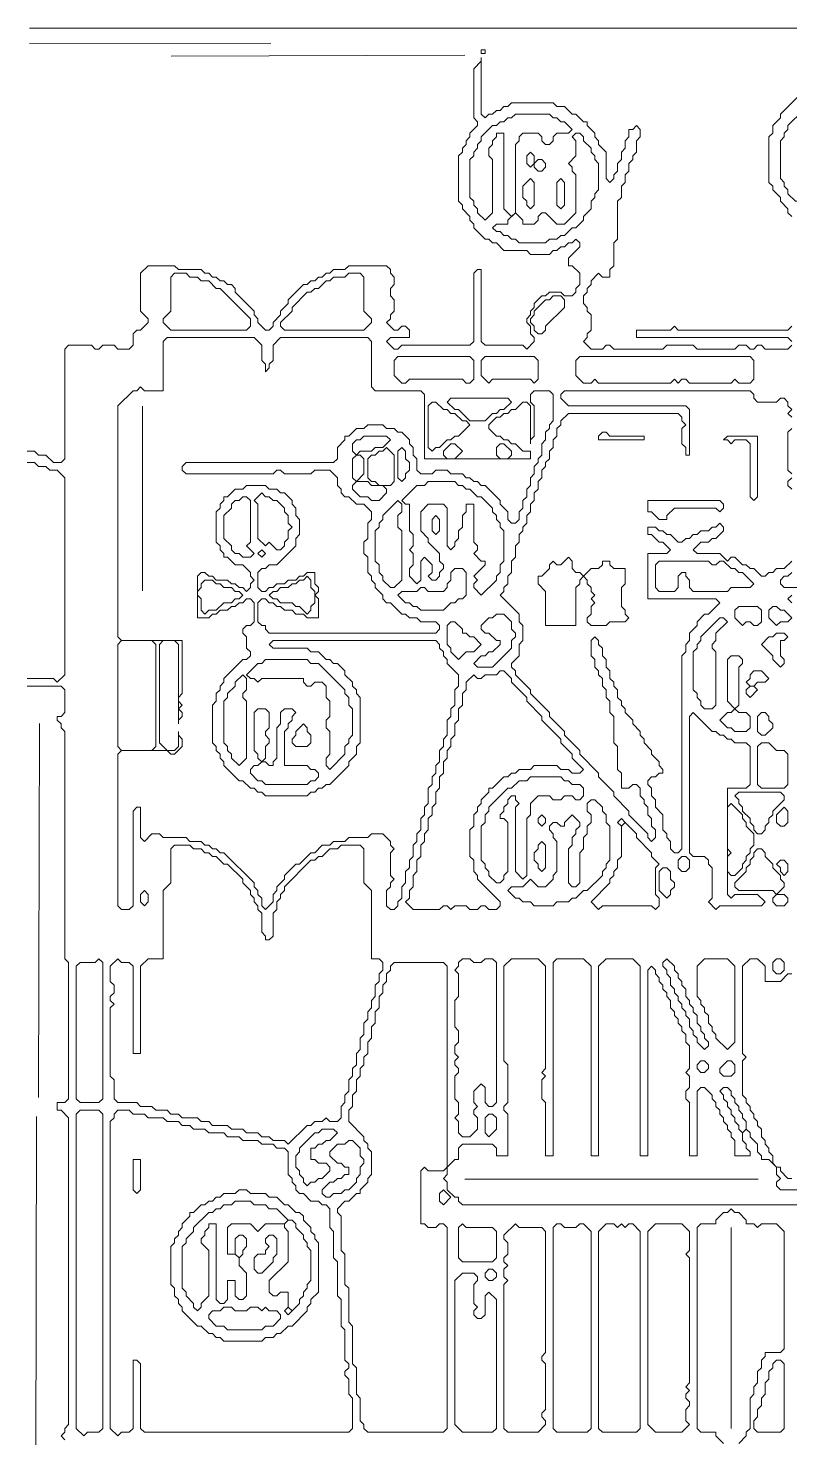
# Model space of a CAD drawing. Extents: x 20 to 3943, y 20 to 2783.
# Drawn here: x 2540.3 to 2741.5, y 1467.5 to 1839.7 of the extents above; entities that cross this region are included whole.
import ezdxf

# ---------------------------------------------------------------- set-up
doc = ezdxf.new("R2010")
doc.units = 0
for name, color, linetype, lineweight in [('TEXT_FALLBACK_OUTLINE', 2, 'Continuous', 0), ('TRACE_STRAIGHT', 5, 'Continuous', 0), ('TRACE_TEXT_SYMBOL', 6, 'Continuous', 0)]:
    doc.layers.add(name, color=color, linetype=linetype, lineweight=lineweight)

msp = doc.modelspace()

# ---------------------------------------------------------------- linework, layer by layer
at = {"layer": 'TEXT_FALLBACK_OUTLINE', "color": 2}
for points in [[(2698, 1801), (2699, 1802), (2699, 1804), (2700, 1805), (2700, 1806), (2701, 1807), (2701, 1810), (2702, 1811), (2702, 1813), (2701, 1814), (2700, 1813), (2699, 1813), (2699, 1811), (2698, 1810), (2698, 1808), (2697, 1807), (2697, 1805), (2696, 1804), (2696, 1802), (2695, 1801), (2695, 1800), (2694, 1799), (2693, 1800), (2693, 1807), (2691, 1809), (2691, 1810), (2690, 1811), (2690, 1812), (2688, 1814), (2688, 1815), (2687, 1815), (2685, 1817), (2684, 1817), (2682, 1819), (2680, 1819), (2679, 1820), (2668, 1820), (2667, 1819), (2666, 1819), (2665, 1818), (2664, 1818), (2663, 1817), (2662, 1817), (2661, 1816), (2660, 1817), (2660, 1832), (2660, 1831), (2658, 1829), (2658, 1816), (2659, 1815), (2659, 1814), (2657, 1812), (2657, 1811), (2656, 1810), (2656, 1809), (2655, 1808), (2655, 1807), (2654, 1806), (2654, 1794), (2655, 1793), (2655, 1792), (2657, 1790), (2657, 1789), (2658, 1788)], [(2742, 1756), (2741, 1755), (2735, 1755), (2734, 1756), (2733, 1756), (2732, 1755), (2731, 1755), (2730, 1756), (2728, 1756), (2727, 1755), (2717, 1755), (2716, 1756), (2709, 1756), (2708, 1755), (2695, 1755), (2694, 1756), (2693, 1756), (2692, 1755), (2689, 1755), (2687, 1757), (2688, 1758), (2688, 1759), (2689, 1760), (2689, 1764), (2688, 1765), (2688, 1766), (2687, 1767), (2687, 1769), (2688, 1770), (2688, 1771), (2689, 1772), (2689, 1773), (2691, 1775), (2692, 1774), (2694, 1774), (2694, 1776), (2695, 1777), (2695, 1783), (2696, 1784), (2696, 1794), (2697, 1795), (2697, 1798), (2698, 1799), (2698, 1801)], [(2658, 1788), (2658, 1787), (2661, 1784), (2662, 1784), (2663, 1783), (2664, 1783), (2666, 1781), (2672, 1781), (2673, 1780), (2678, 1780), (2679, 1781), (2680, 1781), (2681, 1782), (2682, 1782), (2683, 1783), (2684, 1783), (2685, 1784), (2686, 1783), (2686, 1782), (2683, 1779), (2683, 1777), (2684, 1777), (2686, 1775), (2686, 1772), (2685, 1771), (2685, 1770), (2684, 1769), (2682, 1769), (2681, 1770), (2678, 1770), (2677, 1769), (2676, 1769), (2674, 1767), (2674, 1766), (2673, 1765), (2673, 1764), (2672, 1763), (2672, 1762), (2673, 1761), (2673, 1759), (2674, 1758), (2674, 1757), (2672, 1755), (2671, 1756), (2661, 1756), (2660, 1757), (2660, 1776), (2659, 1776), (2658, 1775), (2658, 1757), (2657, 1756), (2639, 1756), (2638, 1755), (2637, 1755), (2635, 1757), (2636, 1758), (2641, 1758), (2641, 1760), (2640, 1761), (2639, 1761), (2638, 1760), (2637, 1760), (2635, 1762), (2636, 1763)], [(2636, 1763), (2636, 1764), (2637, 1765), (2637, 1768), (2636, 1769), (2636, 1771), (2637, 1772), (2637, 1774), (2636, 1775), (2636, 1776), (2635, 1777), (2625, 1777), (2624, 1776), (2621, 1776), (2620, 1775), (2619, 1775), (2618, 1774), (2617, 1774), (2616, 1773), (2615, 1773), (2614, 1772), (2613, 1772), (2609, 1768), (2609, 1767), (2607, 1765), (2607, 1764), (2605, 1762), (2605, 1761), (2604, 1760), (2603, 1760), (2601, 1762), (2601, 1763), (2600, 1764), (2600, 1765), (2595, 1770), (2595, 1771), (2594, 1772), (2593, 1772), (2592, 1773), (2591, 1773), (2590, 1774), (2589, 1774), (2588, 1775), (2587, 1775), (2586, 1776), (2580, 1776), (2579, 1777), (2572, 1777), (2570, 1775), (2570, 1765), (2572, 1763), (2572, 1762), (2570, 1760), (2569, 1760), (2568, 1759), (2568, 1756), (2567, 1755), (2564, 1755), (2563, 1756), (2560, 1756), (2559, 1755), (2558, 1755), (2557, 1756), (2551, 1756)], [(2742, 1761), (2741, 1760), (2712, 1760), (2711, 1761), (2710, 1760), (2701, 1760), (2701, 1758), (2741, 1758), (2742, 1757)], [(2569, 1744), (2570, 1745), (2571, 1744), (2576, 1744), (2576, 1757)], [(2576, 1757), (2577, 1758), (2600, 1758), (2602, 1756), (2602, 1752), (2603, 1751), (2603, 1749), (2604, 1750), (2604, 1751), (2605, 1752), (2605, 1756), (2607, 1758), (2630, 1758), (2631, 1757), (2631, 1745), (2632, 1744), (2644, 1744), (2645, 1743), (2645, 1726), (2673, 1726), (2673, 1728), (2671, 1728), (2669, 1730), (2668, 1730), (2667, 1731), (2666, 1731), (2665, 1732), (2664, 1732), (2662, 1734), (2662, 1735), (2664, 1737), (2665, 1737), (2666, 1738), (2667, 1738), (2668, 1739), (2669, 1739), (2671, 1741), (2672, 1741), (2673, 1740), (2673, 1730), (2673, 1731), (2674, 1732), (2674, 1740), (2673, 1741), (2673, 1743), (2674, 1744), (2678, 1744), (2679, 1743), (2679, 1736), (2678, 1735), (2678, 1734), (2677, 1733), (2677, 1731), (2676, 1730), (2676, 1727), (2675, 1726), (2675, 1725), (2674, 1724), (2674, 1722), (2673, 1721), (2673, 1719), (2672, 1718), (2672, 1716), (2671, 1715)], [(2551, 1756), (2550, 1755), (2550, 1726), (2549, 1725), (2547, 1725), (2545, 1727), (2543, 1727), (2542, 1728), (2540, 1728)], [(2606, 1613), (2606, 1612), (2605, 1611), (2605, 1609), (2603, 1607), (2602, 1608), (2602, 1610), (2601, 1611), (2601, 1612), (2600, 1613), (2600, 1614), (2592, 1622), (2591, 1622), (2590, 1623), (2589, 1623), (2588, 1624), (2587, 1624), (2586, 1625), (2583, 1625), (2582, 1626), (2576, 1626), (2575, 1627), (2573, 1627), (2571, 1625), (2570, 1626), (2570, 1634), (2569, 1634), (2568, 1633), (2568, 1608), (2567, 1607), (2565, 1607), (2564, 1608), (2564, 1648), (2565, 1649), (2577, 1649), (2578, 1648), (2579, 1648), (2581, 1650), (2581, 1652), (2580, 1653), (2580, 1654), (2580, 1650), (2579, 1649), (2577, 1649), (2575, 1651), (2575, 1677), (2576, 1678), (2579, 1678), (2580, 1677), (2580, 1656), (2580, 1657), (2581, 1658), (2581, 1659), (2580, 1660), (2581, 1661), (2580, 1662), (2580, 1663), (2581, 1664), (2581, 1678), (2565, 1678), (2564, 1679), (2564, 1740), (2568, 1744), (2569, 1744)], [(2681, 1743), (2682, 1744), (2731, 1744), (2732, 1743), (2732, 1742), (2733, 1741), (2738, 1741), (2739, 1742), (2740, 1742), (2741, 1741), (2741, 1740), (2742, 1739), (2741, 1738), (2742, 1737)], [(2712, 1738), (2713, 1737), (2713, 1736), (2714, 1735), (2713, 1734), (2713, 1730), (2714, 1729), (2714, 1727), (2715, 1727), (2715, 1739), (2714, 1740), (2683, 1740), (2681, 1742), (2681, 1743)], [(2671, 1715), (2671, 1713), (2670, 1712), (2670, 1710), (2669, 1709), (2668, 1709), (2667, 1710), (2667, 1712), (2665, 1714), (2665, 1715), (2661, 1719), (2660, 1719), (2659, 1720), (2658, 1720), (2657, 1721), (2656, 1721), (2655, 1722), (2652, 1722), (2651, 1723), (2648, 1723), (2647, 1722), (2644, 1722), (2643, 1723), (2643, 1726), (2642, 1727), (2642, 1729), (2641, 1730), (2641, 1731), (2639, 1733), (2638, 1733), (2637, 1734), (2635, 1734), (2634, 1735), (2630, 1735), (2629, 1734), (2627, 1734), (2625, 1732), (2624, 1732), (2624, 1731), (2622, 1729), (2622, 1726), (2621, 1725), (2582, 1725), (2581, 1724), (2581, 1723), (2582, 1722), (2605, 1722), (2606, 1723), (2607, 1723), (2608, 1722), (2615, 1722), (2616, 1723), (2620, 1723), (2622, 1721), (2622, 1719), (2623, 1718), (2623, 1717), (2624, 1716), (2625, 1716), (2627, 1714), (2629, 1714), (2631, 1712), (2631, 1710), (2630, 1709)], [(2706, 1628), (2706, 1626), (2705, 1625), (2704, 1626), (2704, 1627), (2699, 1632), (2699, 1633), (2695, 1637), (2695, 1638), (2691, 1642), (2691, 1643), (2686, 1648), (2686, 1649), (2682, 1653), (2682, 1654), (2678, 1658), (2678, 1659), (2673, 1664), (2673, 1665), (2669, 1669), (2669, 1670), (2668, 1671), (2668, 1672), (2670, 1674), (2670, 1677), (2671, 1678), (2671, 1682), (2670, 1683), (2670, 1685), (2665, 1690), (2666, 1691), (2666, 1692), (2667, 1693), (2667, 1695), (2668, 1696), (2668, 1699), (2669, 1700), (2669, 1703), (2670, 1704), (2670, 1706), (2671, 1707), (2671, 1708), (2672, 1709), (2672, 1711), (2673, 1712), (2673, 1714), (2674, 1715), (2674, 1717), (2675, 1718), (2675, 1720), (2676, 1721), (2676, 1723), (2677, 1724), (2677, 1725), (2678, 1726), (2678, 1728), (2679, 1729), (2679, 1731), (2680, 1732), (2680, 1734), (2681, 1735), (2681, 1736), (2683, 1738), (2712, 1738)], [(2742, 1734), (2741, 1733), (2741, 1723), (2742, 1722)], [(2540, 1725), (2542, 1725), (2543, 1724), (2545, 1724), (2546, 1723), (2548, 1723), (2550, 1721), (2550, 1669), (2548, 1667), (2547, 1668), (2540, 1668)], [(2645, 1719), (2646, 1720), (2653, 1720), (2654, 1719), (2655, 1719), (2656, 1718), (2657, 1718), (2659, 1716), (2660, 1716), (2663, 1713), (2663, 1712), (2664, 1711), (2664, 1710), (2665, 1709), (2665, 1708), (2666, 1707), (2666, 1699), (2665, 1698), (2665, 1696), (2664, 1695), (2664, 1694), (2660, 1690), (2658, 1692), (2658, 1693), (2659, 1694), (2658, 1695), (2661, 1698), (2661, 1699), (2660, 1699), (2658, 1701), (2659, 1702), (2659, 1703), (2658, 1704), (2658, 1714), (2656, 1714), (2656, 1712), (2655, 1711), (2655, 1708), (2654, 1707), (2654, 1705), (2653, 1704), (2653, 1703), (2652, 1702), (2651, 1703), (2651, 1713), (2650, 1714), (2646, 1714), (2644, 1712), (2644, 1707), (2646, 1705), (2646, 1704), (2649, 1701), (2649, 1699), (2650, 1698), (2650, 1697), (2649, 1696), (2649, 1695), (2648, 1694), (2647, 1694), (2646, 1695), (2647, 1696), (2647, 1698), (2645, 1700), (2644, 1699)], [(2742, 1721), (2741, 1720), (2741, 1719), (2742, 1718)], [(2606, 1698), (2611, 1703), (2611, 1705), (2612, 1706), (2612, 1710), (2611, 1711), (2611, 1713), (2610, 1714), (2610, 1715), (2608, 1717), (2607, 1717), (2606, 1718), (2604, 1718), (2603, 1719), (2598, 1719), (2597, 1718), (2595, 1718), (2593, 1716), (2592, 1716), (2592, 1715), (2591, 1714), (2591, 1713), (2590, 1712), (2590, 1704), (2591, 1703), (2591, 1702), (2592, 1701), (2592, 1700), (2593, 1700), (2595, 1698), (2597, 1698), (2599, 1696), (2599, 1695), (2600, 1694), (2599, 1693), (2599, 1692), (2598, 1691), (2597, 1692), (2596, 1692), (2595, 1693), (2594, 1693), (2593, 1694), (2590, 1694), (2589, 1695), (2588, 1695), (2587, 1696), (2586, 1696), (2585, 1695), (2585, 1684), (2588, 1684), (2589, 1685), (2590, 1685), (2591, 1686), (2593, 1686), (2594, 1687), (2595, 1687), (2596, 1688), (2597, 1688), (2598, 1689), (2599, 1689), (2600, 1688), (2600, 1683), (2599, 1682), (2598, 1682)], [(2644, 1699), (2644, 1694), (2643, 1693), (2641, 1695), (2641, 1697), (2642, 1698), (2642, 1701), (2641, 1702), (2642, 1703), (2642, 1706), (2641, 1707), (2641, 1714), (2640, 1714), (2639, 1715), (2643, 1719), (2645, 1719)], [(2630, 1709), (2630, 1705), (2629, 1704), (2629, 1701), (2630, 1700), (2630, 1696), (2631, 1695), (2631, 1694), (2632, 1693), (2632, 1692), (2634, 1690), (2634, 1689), (2635, 1688), (2636, 1688), (2639, 1685), (2640, 1685), (2641, 1684), (2643, 1684), (2644, 1683), (2648, 1683), (2649, 1682), (2649, 1681), (2648, 1680), (2604, 1680), (2603, 1681), (2603, 1682), (2602, 1682), (2601, 1683), (2601, 1688), (2602, 1689), (2603, 1689), (2604, 1688), (2605, 1688), (2606, 1687), (2607, 1687), (2608, 1686), (2610, 1686), (2611, 1685), (2613, 1685), (2614, 1684), (2617, 1684), (2617, 1689), (2616, 1690), (2617, 1691), (2617, 1692), (2616, 1693), (2616, 1696), (2614, 1696), (2613, 1695), (2612, 1695), (2611, 1694), (2609, 1694), (2608, 1693), (2606, 1693), (2605, 1692), (2604, 1692), (2603, 1691), (2602, 1691), (2601, 1692), (2601, 1696), (2602, 1697), (2603, 1697), (2604, 1698), (2606, 1698)], [(2730, 1698), (2729, 1698), (2727, 1700), (2726, 1700), (2725, 1699), (2723, 1701), (2717, 1701), (2716, 1702), (2718, 1704), (2720, 1704), (2721, 1705), (2722, 1705), (2724, 1707), (2724, 1708), (2723, 1709), (2722, 1708), (2721, 1708), (2720, 1707), (2718, 1707), (2717, 1706), (2716, 1706), (2715, 1705), (2714, 1705), (2713, 1704), (2712, 1704), (2710, 1706), (2709, 1706), (2708, 1707), (2707, 1707), (2706, 1708), (2704, 1708), (2704, 1706), (2705, 1706), (2707, 1704), (2708, 1704), (2710, 1702), (2709, 1701), (2704, 1701), (2704, 1689), (2722, 1689), (2723, 1688), (2720, 1685), (2719, 1685), (2717, 1683), (2717, 1682), (2715, 1680), (2715, 1678), (2714, 1677), (2714, 1675), (2713, 1674), (2713, 1623), (2712, 1622), (2711, 1622), (2710, 1623), (2710, 1625), (2709, 1626), (2709, 1627), (2708, 1628), (2708, 1632), (2706, 1634), (2706, 1636), (2705, 1637), (2705, 1639), (2704, 1640)], [(2742, 1699), (2740, 1697), (2738, 1697), (2737, 1696), (2736, 1696), (2735, 1695), (2734, 1695), (2732, 1697), (2731, 1697), (2730, 1698)], [(2746, 1692), (2740, 1692), (2739, 1693), (2739, 1694), (2740, 1695), (2741, 1695), (2742, 1696)], [(2742, 1688), (2741, 1689), (2742, 1690)], [(2598, 1682), (2597, 1681), (2597, 1680), (2598, 1679), (2598, 1676), (2599, 1675), (2599, 1674), (2598, 1673), (2597, 1673), (2592, 1668), (2592, 1667), (2591, 1666), (2591, 1665), (2590, 1664), (2590, 1662), (2589, 1661), (2589, 1651), (2590, 1650), (2590, 1649), (2591, 1648), (2591, 1647), (2592, 1646), (2592, 1645), (2596, 1641), (2597, 1641), (2599, 1639), (2600, 1639), (2601, 1638), (2602, 1638), (2603, 1637), (2614, 1637), (2615, 1638), (2616, 1638), (2617, 1639), (2618, 1639), (2619, 1640), (2620, 1640), (2625, 1645), (2625, 1646), (2627, 1648), (2627, 1650), (2628, 1651), (2628, 1663), (2627, 1664), (2627, 1665), (2626, 1666), (2626, 1667), (2624, 1669), (2624, 1670), (2622, 1672), (2621, 1672), (2620, 1673), (2619, 1673), (2617, 1675), (2615, 1675), (2614, 1676), (2605, 1676), (2604, 1677), (2605, 1678), (2648, 1678), (2649, 1677), (2649, 1676), (2650, 1675), (2650, 1674)], [(2704, 1640), (2704, 1641), (2705, 1642), (2706, 1642), (2707, 1643), (2708, 1643), (2708, 1644), (2707, 1645), (2707, 1646), (2705, 1648), (2705, 1649), (2703, 1651), (2703, 1652), (2702, 1653), (2702, 1654), (2700, 1656), (2700, 1657), (2698, 1659), (2698, 1660), (2697, 1661), (2697, 1662), (2696, 1663), (2696, 1665), (2695, 1666), (2695, 1667), (2694, 1668), (2694, 1670), (2693, 1671), (2693, 1673), (2692, 1674), (2692, 1676), (2691, 1677), (2691, 1678), (2690, 1679), (2689, 1678), (2689, 1674), (2690, 1673), (2690, 1671), (2691, 1670), (2691, 1669), (2692, 1668), (2692, 1666), (2693, 1665), (2693, 1663), (2694, 1662), (2694, 1659), (2695, 1658), (2695, 1651), (2696, 1650), (2696, 1644), (2697, 1643), (2697, 1639), (2699, 1639), (2700, 1640), (2701, 1640), (2702, 1639), (2702, 1637), (2703, 1636), (2703, 1635), (2704, 1634), (2704, 1632), (2705, 1631), (2705, 1629), (2706, 1628)], [(2650, 1674), (2651, 1673), (2651, 1672), (2654, 1669), (2654, 1666), (2653, 1665), (2653, 1661), (2652, 1660), (2652, 1658), (2651, 1657), (2651, 1653), (2650, 1652), (2650, 1650), (2649, 1649), (2649, 1646), (2648, 1645), (2648, 1643), (2647, 1642), (2647, 1640), (2646, 1639), (2646, 1635), (2645, 1634), (2645, 1632), (2644, 1631), (2644, 1628), (2643, 1627), (2643, 1625), (2642, 1624), (2642, 1621), (2641, 1620), (2641, 1618), (2640, 1617), (2640, 1614), (2639, 1613), (2639, 1610), (2638, 1609), (2638, 1608), (2637, 1607), (2636, 1607), (2635, 1608), (2635, 1612), (2636, 1613), (2636, 1614), (2637, 1615), (2636, 1616), (2636, 1622), (2637, 1623), (2636, 1624), (2636, 1625), (2634, 1627), (2631, 1627), (2630, 1626), (2625, 1626), (2624, 1625), (2621, 1625), (2620, 1624), (2618, 1624), (2616, 1622), (2615, 1622), (2612, 1619), (2611, 1619), (2608, 1616), (2608, 1615), (2606, 1613)], [(2664, 1669), (2665, 1670), (2666, 1670), (2668, 1668), (2668, 1667), (2672, 1663), (2672, 1662), (2676, 1658), (2676, 1657), (2681, 1652), (2681, 1651), (2684, 1648), (2684, 1647), (2687, 1644), (2686, 1643), (2684, 1643), (2683, 1644), (2681, 1644), (2680, 1645), (2674, 1645), (2673, 1644), (2670, 1644), (2669, 1643), (2668, 1643), (2667, 1642), (2666, 1642), (2663, 1639), (2662, 1639), (2662, 1638), (2660, 1636), (2660, 1635), (2659, 1634), (2659, 1633), (2658, 1632), (2658, 1629), (2657, 1628), (2657, 1621), (2658, 1620), (2658, 1617), (2659, 1616), (2659, 1615), (2665, 1609), (2665, 1608), (2664, 1607), (2662, 1607), (2661, 1608), (2660, 1608), (2659, 1607), (2657, 1607), (2656, 1608), (2653, 1608), (2652, 1607), (2651, 1608), (2650, 1608), (2649, 1607), (2642, 1607), (2640, 1609), (2641, 1610), (2641, 1612), (2642, 1613), (2642, 1616), (2643, 1617), (2643, 1620), (2644, 1621)], [(2644, 1621), (2644, 1624), (2645, 1625), (2645, 1627), (2646, 1628), (2646, 1631), (2647, 1632), (2647, 1634), (2648, 1635), (2648, 1638), (2649, 1639), (2649, 1642), (2650, 1643), (2650, 1646), (2651, 1647), (2651, 1649), (2652, 1650), (2652, 1652), (2653, 1653), (2653, 1656), (2654, 1657), (2654, 1660), (2655, 1661), (2655, 1664), (2656, 1665), (2656, 1667), (2658, 1669), (2659, 1668), (2660, 1668), (2661, 1669), (2664, 1669)], [(2540, 1666), (2549, 1666), (2550, 1665), (2550, 1659), (2549, 1658), (2548, 1658), (2548, 1657), (2549, 1656), (2549, 1655), (2550, 1654), (2550, 1594), (2551, 1593), (2551, 1557), (2550, 1556), (2548, 1556), (2548, 1554), (2549, 1554), (2551, 1552), (2551, 1471), (2550, 1470), (2550, 1469), (2549, 1468), (2550, 1467)], [(2625, 1562), (2625, 1559), (2624, 1558), (2624, 1556), (2623, 1555), (2623, 1552), (2622, 1551), (2620, 1551), (2619, 1552), (2618, 1551), (2616, 1551), (2615, 1550), (2614, 1550), (2609, 1545), (2608, 1546), (2605, 1546), (2604, 1547), (2602, 1547), (2601, 1548), (2598, 1548), (2597, 1549), (2594, 1549), (2593, 1550), (2589, 1550), (2588, 1551), (2586, 1551), (2585, 1552), (2581, 1552), (2580, 1553), (2578, 1553), (2577, 1554), (2574, 1554), (2573, 1555), (2570, 1555), (2569, 1556), (2564, 1556), (2563, 1557), (2563, 1562), (2562, 1563), (2562, 1581), (2563, 1582), (2562, 1583), (2562, 1584), (2563, 1585), (2563, 1587), (2562, 1588), (2562, 1592), (2564, 1594), (2565, 1593), (2567, 1593), (2568, 1592), (2568, 1569), (2570, 1569), (2570, 1592), (2572, 1594), (2576, 1594), (2576, 1612), (2578, 1614), (2578, 1623)], [(2578, 1623), (2579, 1624), (2583, 1624), (2584, 1623), (2586, 1623), (2587, 1622), (2588, 1622), (2589, 1621), (2590, 1621), (2592, 1619), (2593, 1619), (2597, 1615), (2597, 1614), (2599, 1612), (2599, 1611), (2600, 1610), (2600, 1609), (2601, 1608), (2601, 1607), (2602, 1606), (2602, 1601), (2603, 1600), (2603, 1599), (2604, 1599), (2605, 1600), (2605, 1606), (2606, 1607), (2606, 1609), (2607, 1610), (2607, 1611), (2608, 1612), (2608, 1613), (2615, 1620), (2616, 1620), (2617, 1621), (2618, 1621), (2620, 1623), (2622, 1623), (2623, 1624), (2628, 1624), (2629, 1623), (2629, 1614), (2631, 1612), (2631, 1594), (2633, 1594), (2634, 1593), (2634, 1591), (2633, 1590), (2633, 1588), (2632, 1587), (2632, 1584), (2631, 1583), (2631, 1581), (2630, 1580), (2630, 1578), (2629, 1577), (2629, 1574), (2628, 1573), (2628, 1570), (2627, 1569), (2627, 1566), (2626, 1565), (2626, 1563), (2625, 1562)], [(2789, 1529), (2655, 1529), (2654, 1530), (2654, 1531), (2653, 1531), (2651, 1533), (2651, 1535), (2650, 1536), (2651, 1537), (2651, 1539), (2653, 1541), (2654, 1541), (2654, 1544), (2655, 1545), (2663, 1545), (2664, 1544), (2664, 1542), (2667, 1542), (2667, 1553), (2666, 1554), (2666, 1555), (2667, 1556), (2667, 1566), (2666, 1567), (2666, 1592), (2668, 1594)], [(2668, 1594), (2675, 1594), (2677, 1592), (2677, 1565), (2676, 1564), (2677, 1563), (2676, 1562), (2676, 1557), (2677, 1556), (2677, 1542), (2679, 1542), (2679, 1593), (2680, 1594), (2687, 1594), (2689, 1592), (2689, 1542), (2691, 1542), (2691, 1592), (2693, 1594), (2700, 1594), (2702, 1592), (2702, 1542), (2704, 1542), (2704, 1591), (2705, 1592), (2706, 1591), (2706, 1590), (2707, 1589), (2707, 1588), (2708, 1587), (2708, 1586), (2709, 1585), (2709, 1584), (2710, 1583), (2710, 1581), (2711, 1580), (2711, 1579), (2712, 1578), (2712, 1577), (2713, 1576), (2713, 1575), (2714, 1574), (2714, 1572), (2715, 1571), (2715, 1565), (2714, 1564), (2715, 1563), (2715, 1560), (2714, 1559), (2714, 1557), (2715, 1556), (2715, 1542), (2717, 1542), (2717, 1559), (2718, 1560), (2719, 1560), (2721, 1558), (2721, 1557), (2722, 1556), (2722, 1555), (2723, 1554), (2723, 1553), (2724, 1552), (2724, 1551)], [(2742, 1536), (2741, 1536), (2739, 1538), (2739, 1539), (2738, 1539), (2737, 1540), (2737, 1542), (2736, 1543), (2736, 1544), (2735, 1545), (2735, 1546), (2734, 1547), (2734, 1549), (2733, 1550), (2733, 1551), (2732, 1552), (2732, 1553), (2731, 1554), (2731, 1555), (2730, 1556), (2730, 1557), (2729, 1558), (2729, 1567), (2730, 1568), (2729, 1569), (2729, 1592), (2731, 1594), (2733, 1594), (2735, 1592), (2735, 1588), (2739, 1588), (2741, 1590), (2742, 1590)], [(2636, 1592), (2637, 1593), (2650, 1593), (2651, 1592), (2651, 1539), (2650, 1538), (2646, 1538), (2645, 1539), (2644, 1538), (2644, 1524), (2645, 1524), (2646, 1523), (2648, 1523), (2649, 1524), (2650, 1524), (2651, 1523), (2651, 1470), (2650, 1469), (2630, 1469), (2629, 1470), (2629, 1471), (2628, 1472), (2628, 1478), (2627, 1479), (2627, 1486), (2626, 1487), (2626, 1497), (2625, 1498), (2625, 1507), (2624, 1508), (2624, 1516), (2623, 1517), (2623, 1526), (2622, 1527), (2622, 1528), (2624, 1530), (2625, 1530), (2627, 1532), (2628, 1532), (2628, 1533), (2630, 1535), (2630, 1536), (2631, 1537), (2631, 1543), (2630, 1544), (2630, 1545), (2629, 1546), (2629, 1547), (2625, 1551), (2625, 1554), (2626, 1555), (2626, 1558), (2627, 1559), (2627, 1562), (2628, 1563), (2628, 1565), (2629, 1566), (2629, 1568), (2630, 1569), (2630, 1572), (2631, 1573), (2631, 1576), (2632, 1577), (2632, 1580)], [(2632, 1580), (2633, 1581), (2633, 1584), (2634, 1585), (2634, 1587), (2635, 1588), (2635, 1590), (2636, 1591), (2636, 1592)], [(2563, 1553), (2564, 1554), (2567, 1554), (2568, 1553), (2571, 1553), (2572, 1552), (2576, 1552), (2577, 1551), (2580, 1551), (2581, 1550), (2583, 1550), (2584, 1549), (2587, 1549), (2588, 1548), (2592, 1548), (2593, 1547), (2596, 1547), (2597, 1546), (2601, 1546), (2602, 1545), (2605, 1545), (2606, 1544), (2608, 1544), (2609, 1543), (2609, 1537), (2610, 1536), (2610, 1535), (2611, 1534), (2611, 1533), (2612, 1532), (2613, 1532), (2615, 1530), (2617, 1530), (2618, 1529), (2619, 1529), (2620, 1528), (2620, 1523), (2621, 1522), (2621, 1515), (2622, 1514), (2622, 1505), (2623, 1504), (2623, 1497), (2624, 1496), (2624, 1488), (2625, 1487), (2625, 1486), (2624, 1485), (2624, 1484), (2625, 1483), (2625, 1479), (2626, 1478), (2626, 1470), (2625, 1469), (2571, 1469), (2570, 1470), (2570, 1487), (2569, 1488), (2568, 1488), (2568, 1470), (2567, 1469), (2565, 1469), (2564, 1468), (2562, 1470)], [(2562, 1470), (2562, 1551), (2563, 1552), (2563, 1553)], [(2724, 1551), (2725, 1550), (2725, 1549), (2726, 1548), (2726, 1547), (2727, 1546), (2727, 1542), (2731, 1542), (2731, 1543), (2730, 1544), (2730, 1545), (2729, 1546), (2729, 1548), (2730, 1549), (2731, 1548), (2731, 1547), (2733, 1545), (2733, 1543), (2734, 1542), (2734, 1541), (2736, 1541), (2738, 1539), (2738, 1537), (2739, 1536), (2738, 1535), (2738, 1534), (2739, 1533), (2789, 1533)], [(2724, 1466), (2722, 1468), (2722, 1469), (2718, 1469), (2717, 1470), (2717, 1523), (2718, 1524), (2722, 1524), (2722, 1525), (2724, 1527), (2725, 1527), (2726, 1528), (2727, 1527), (2728, 1527), (2730, 1525), (2730, 1524), (2732, 1524), (2733, 1523), (2734, 1524), (2738, 1524), (2740, 1522), (2740, 1491), (2739, 1490), (2735, 1490), (2735, 1489), (2734, 1488), (2734, 1486), (2733, 1485), (2733, 1482), (2732, 1481), (2732, 1479), (2731, 1478), (2731, 1470), (2730, 1469), (2730, 1468), (2728, 1466)]]:
    msp.add_lwpolyline(points, dxfattribs=at)
for points in [[(2668, 1816), (2669, 1817), (2678, 1817), (2679, 1816), (2680, 1816), (2681, 1815), (2682, 1815), (2684, 1813), (2683, 1812), (2680, 1812), (2679, 1811), (2679, 1810), (2678, 1809), (2677, 1809), (2676, 1810), (2676, 1811), (2675, 1812), (2671, 1812), (2670, 1811), (2670, 1810), (2669, 1809), (2669, 1791), (2668, 1790), (2666, 1792), (2666, 1812), (2664, 1812), (2664, 1811), (2663, 1810), (2663, 1809), (2662, 1808), (2662, 1806), (2663, 1805), (2663, 1791), (2661, 1789), (2659, 1791), (2659, 1792), (2658, 1793), (2658, 1794), (2657, 1795), (2657, 1805), (2658, 1806), (2658, 1807), (2659, 1808), (2659, 1809), (2660, 1810), (2660, 1811), (2663, 1814), (2664, 1814), (2665, 1815), (2666, 1815), (2667, 1816)], [(2684, 1811), (2685, 1812), (2686, 1812), (2687, 1811), (2687, 1810), (2689, 1808), (2689, 1807), (2690, 1806), (2690, 1805), (2691, 1804), (2691, 1797), (2690, 1796), (2690, 1795), (2689, 1794), (2689, 1792), (2687, 1790), (2687, 1789), (2685, 1787), (2684, 1787), (2682, 1785), (2681, 1785), (2680, 1784), (2678, 1784), (2677, 1783), (2670, 1783), (2669, 1784), (2668, 1784), (2667, 1785), (2666, 1785), (2665, 1786), (2664, 1786), (2663, 1787), (2664, 1788), (2667, 1788), (2667, 1789), (2669, 1791), (2671, 1789), (2671, 1788), (2674, 1788), (2675, 1789), (2675, 1790), (2676, 1791), (2677, 1791), (2680, 1788), (2682, 1788), (2685, 1791), (2685, 1801), (2684, 1802), (2684, 1803), (2683, 1804), (2685, 1806), (2685, 1810)], [(2672, 1806), (2673, 1807), (2674, 1806), (2674, 1804), (2673, 1803), (2672, 1804)], [(2674, 1804), (2675, 1805), (2676, 1805), (2677, 1804), (2677, 1803), (2676, 1802), (2675, 1802), (2674, 1803)], [(2673, 1800), (2674, 1799), (2674, 1793), (2673, 1792), (2672, 1793), (2672, 1794), (2671, 1795), (2671, 1798)], [(2680, 1799), (2681, 1800), (2682, 1799), (2682, 1793), (2681, 1792), (2680, 1793)], [(2578, 1774), (2579, 1775), (2582, 1775), (2583, 1774), (2585, 1774), (2586, 1773), (2588, 1773), (2590, 1771), (2591, 1771), (2599, 1763), (2599, 1761), (2598, 1760), (2578, 1760), (2576, 1762), (2576, 1763), (2578, 1765)], [(2624, 1774), (2625, 1775), (2628, 1775), (2629, 1774), (2629, 1765), (2631, 1763), (2631, 1762), (2629, 1760), (2608, 1760), (2607, 1761), (2607, 1762), (2610, 1765), (2610, 1766), (2614, 1770), (2615, 1770), (2616, 1771), (2617, 1771), (2619, 1773), (2620, 1773), (2621, 1774)], [(2678, 1768), (2679, 1769), (2681, 1769), (2682, 1768), (2682, 1766), (2677, 1761), (2677, 1760), (2676, 1759), (2675, 1759), (2674, 1760), (2674, 1761), (2673, 1762), (2673, 1763), (2674, 1764), (2674, 1765), (2677, 1768)], [(2637, 1752), (2638, 1753), (2657, 1753), (2658, 1752), (2658, 1747), (2657, 1746), (2656, 1746), (2655, 1747), (2641, 1747), (2640, 1746), (2639, 1746), (2637, 1748)], [(2660, 1752), (2661, 1753), (2674, 1753), (2675, 1752), (2675, 1747), (2674, 1746), (2673, 1747), (2663, 1747), (2662, 1746), (2660, 1748)], [(2685, 1752), (2686, 1753), (2731, 1753), (2732, 1752), (2732, 1747), (2731, 1746), (2728, 1746), (2727, 1747), (2726, 1746), (2715, 1746), (2714, 1747), (2713, 1747), (2712, 1746), (2711, 1747), (2710, 1746), (2691, 1746), (2690, 1747), (2689, 1746), (2687, 1746), (2685, 1748)], [(2651, 1741), (2652, 1742), (2667, 1742), (2668, 1741), (2666, 1739), (2665, 1739), (2664, 1738), (2663, 1738), (2661, 1736), (2657, 1736), (2654, 1739), (2653, 1739)], [(2646, 1740), (2647, 1741), (2648, 1741), (2650, 1739), (2651, 1739), (2652, 1738), (2653, 1738), (2655, 1736), (2656, 1736), (2657, 1735), (2654, 1732), (2653, 1732), (2652, 1731), (2651, 1731), (2649, 1729), (2648, 1729), (2647, 1728), (2646, 1729)], [(2628, 1731), (2629, 1732), (2635, 1732), (2636, 1731), (2634, 1729), (2632, 1729), (2631, 1728), (2628, 1728), (2627, 1727), (2626, 1728), (2626, 1730), (2627, 1731)], [(2634, 1728), (2635, 1729), (2637, 1727), (2637, 1720), (2636, 1719), (2633, 1719), (2632, 1720), (2631, 1720), (2630, 1721), (2630, 1726), (2631, 1727), (2632, 1727), (2633, 1728)], [(2638, 1728), (2639, 1729), (2640, 1728), (2640, 1726), (2641, 1725), (2641, 1723), (2640, 1722), (2640, 1721), (2639, 1720), (2638, 1721)], [(2652, 1730), (2653, 1730), (2655, 1728), (2653, 1726), (2651, 1726), (2650, 1727), (2650, 1728)], [(2664, 1729), (2665, 1730), (2666, 1730), (2668, 1728), (2668, 1727), (2667, 1726), (2665, 1726), (2664, 1727)], [(2626, 1726), (2627, 1727), (2628, 1727), (2629, 1726), (2629, 1722), (2627, 1720), (2626, 1721)], [(2626, 1719), (2627, 1720), (2630, 1720), (2631, 1719), (2634, 1719), (2635, 1718), (2635, 1717), (2633, 1715), (2631, 1715), (2630, 1716), (2628, 1716), (2626, 1718)], [(2596, 1715), (2597, 1716), (2598, 1716), (2599, 1715), (2599, 1704), (2598, 1703), (2600, 1701), (2599, 1700), (2597, 1700), (2596, 1701), (2595, 1701), (2594, 1702), (2594, 1703), (2592, 1705), (2592, 1711), (2594, 1713), (2594, 1714), (2595, 1715)], [(2602, 1717), (2603, 1716), (2604, 1716), (2605, 1715), (2606, 1715), (2608, 1713), (2608, 1712), (2609, 1711), (2609, 1709), (2610, 1708), (2609, 1707), (2609, 1705), (2608, 1704), (2608, 1703), (2607, 1702), (2606, 1702), (2604, 1704), (2603, 1703), (2601, 1705), (2601, 1714), (2600, 1715)], [(2638, 1715), (2639, 1714), (2639, 1712), (2638, 1711), (2638, 1708), (2639, 1707), (2639, 1694), (2637, 1692), (2636, 1692), (2634, 1694), (2634, 1695), (2633, 1696), (2633, 1698), (2632, 1699), (2632, 1707), (2633, 1708), (2633, 1709), (2634, 1710), (2634, 1711)], [(2647, 1710), (2648, 1711), (2649, 1710), (2649, 1707), (2648, 1706), (2647, 1707)], [(2601, 1701), (2602, 1702), (2603, 1701), (2602, 1700)], [(2706, 1698), (2707, 1699), (2720, 1699), (2721, 1698), (2722, 1698), (2723, 1699), (2724, 1699), (2726, 1697), (2727, 1697), (2728, 1696), (2729, 1696), (2732, 1693), (2731, 1692), (2726, 1692), (2725, 1691), (2716, 1691), (2715, 1692), (2715, 1694), (2714, 1695), (2714, 1696), (2713, 1696), (2712, 1695), (2712, 1692), (2711, 1691), (2707, 1691), (2706, 1692)], [(2586, 1693), (2587, 1694), (2589, 1694), (2590, 1693), (2591, 1693), (2592, 1692), (2594, 1692), (2595, 1691), (2596, 1691), (2597, 1690), (2596, 1689), (2595, 1689), (2594, 1688), (2592, 1688), (2590, 1686), (2588, 1686), (2587, 1685), (2586, 1686), (2586, 1689), (2585, 1690), (2585, 1691), (2586, 1692)], [(2613, 1694), (2614, 1695), (2615, 1694), (2615, 1692), (2616, 1691), (2616, 1688), (2615, 1687), (2615, 1686), (2614, 1685), (2612, 1687), (2611, 1687), (2610, 1688), (2607, 1688), (2606, 1689), (2605, 1689), (2604, 1690), (2605, 1691), (2606, 1691), (2607, 1692), (2609, 1692), (2610, 1693), (2611, 1693), (2612, 1694)], [(2652, 1696), (2653, 1697), (2655, 1697), (2656, 1696), (2656, 1690), (2655, 1689), (2654, 1689), (2653, 1688), (2652, 1688), (2650, 1686), (2644, 1686), (2643, 1687), (2642, 1687), (2641, 1688), (2640, 1688), (2638, 1690), (2639, 1691), (2643, 1691), (2644, 1692), (2645, 1692), (2646, 1691), (2650, 1691), (2651, 1692), (2651, 1693), (2652, 1694)], [(2727, 1686), (2728, 1687), (2733, 1687), (2734, 1686), (2734, 1683), (2733, 1682), (2732, 1682), (2731, 1683), (2730, 1683), (2729, 1682), (2727, 1684)], [(2736, 1686), (2737, 1687), (2738, 1687), (2739, 1686), (2740, 1686), (2742, 1684), (2741, 1683), (2739, 1683), (2738, 1682), (2736, 1684)], [(2651, 1682), (2652, 1683), (2653, 1683), (2655, 1681), (2655, 1680), (2656, 1680), (2657, 1679), (2658, 1679), (2660, 1677), (2658, 1675), (2656, 1675), (2654, 1673), (2652, 1675), (2652, 1676), (2651, 1677)], [(2663, 1684), (2664, 1685), (2666, 1685), (2668, 1683), (2668, 1681), (2669, 1680), (2669, 1679), (2668, 1678), (2668, 1676), (2663, 1671), (2659, 1671), (2658, 1672), (2660, 1674), (2661, 1674), (2662, 1675), (2663, 1675), (2665, 1677), (2665, 1678), (2664, 1678), (2662, 1680), (2661, 1680), (2660, 1681), (2660, 1682), (2662, 1684)], [(2723, 1684), (2724, 1684), (2725, 1683), (2722, 1680), (2722, 1678), (2721, 1677), (2721, 1676), (2722, 1675), (2722, 1661), (2721, 1660), (2719, 1660), (2718, 1661), (2718, 1662), (2717, 1663), (2717, 1664), (2716, 1665), (2716, 1675), (2717, 1676), (2717, 1677), (2718, 1678), (2718, 1679)], [(2737, 1679), (2738, 1680), (2740, 1680), (2741, 1679), (2740, 1678), (2739, 1678), (2739, 1674), (2740, 1673), (2740, 1672), (2739, 1671), (2737, 1673), (2737, 1674), (2734, 1677), (2736, 1679)], [(2564, 1677), (2565, 1678), (2573, 1678), (2574, 1677), (2574, 1650), (2573, 1649), (2565, 1649), (2564, 1650)], [(2602, 1672), (2603, 1673), (2614, 1673), (2615, 1672), (2617, 1672), (2624, 1665), (2624, 1664), (2625, 1663), (2625, 1661), (2626, 1660), (2626, 1653), (2625, 1652), (2625, 1651), (2624, 1650), (2624, 1648), (2620, 1644), (2619, 1645), (2619, 1647), (2620, 1648), (2620, 1654), (2619, 1655), (2619, 1657), (2620, 1658), (2620, 1662), (2619, 1663), (2619, 1666), (2618, 1667), (2616, 1667), (2615, 1666), (2614, 1666), (2613, 1667), (2613, 1668), (2602, 1668), (2601, 1667), (2600, 1668), (2599, 1668), (2598, 1669), (2601, 1672)], [(2725, 1673), (2726, 1674), (2728, 1674), (2729, 1673), (2729, 1672), (2728, 1671), (2728, 1661), (2727, 1660), (2725, 1662)], [(2597, 1669), (2598, 1668), (2598, 1665), (2597, 1664), (2597, 1663), (2598, 1662), (2598, 1647), (2596, 1645), (2594, 1647), (2594, 1648), (2593, 1649), (2593, 1650), (2592, 1651), (2592, 1662), (2593, 1663), (2593, 1664), (2595, 1666), (2595, 1667)], [(2731, 1669), (2732, 1670), (2734, 1670), (2736, 1668), (2735, 1667), (2733, 1667), (2732, 1666), (2731, 1666), (2730, 1667), (2731, 1668)], [(2730, 1665), (2731, 1666), (2732, 1666), (2733, 1665), (2731, 1663), (2730, 1664)], [(2607, 1659), (2608, 1660), (2610, 1660), (2611, 1659), (2610, 1658), (2610, 1657), (2609, 1656), (2609, 1655), (2608, 1654), (2608, 1645), (2614, 1645), (2615, 1644), (2616, 1644), (2617, 1643), (2617, 1642), (2616, 1641), (2615, 1641), (2614, 1640), (2603, 1640), (2602, 1641), (2601, 1641), (2599, 1643), (2599, 1644), (2600, 1645), (2601, 1645), (2602, 1646), (2603, 1646), (2604, 1645), (2605, 1645), (2605, 1646), (2606, 1647), (2606, 1655), (2607, 1656)], [(2600, 1659), (2601, 1660), (2603, 1660), (2604, 1659), (2604, 1655), (2603, 1654), (2603, 1653), (2604, 1652), (2604, 1651), (2603, 1650), (2603, 1647), (2602, 1646), (2601, 1647), (2601, 1648), (2600, 1649)], [(2715, 1658), (2716, 1659), (2721, 1654), (2722, 1654), (2723, 1653), (2724, 1653), (2725, 1652), (2726, 1652), (2727, 1651), (2730, 1651), (2731, 1650), (2731, 1640), (2730, 1639), (2725, 1639), (2725, 1611), (2726, 1610), (2727, 1611), (2733, 1611), (2735, 1609), (2734, 1608), (2723, 1608), (2722, 1607), (2720, 1609), (2721, 1610), (2721, 1618), (2720, 1619), (2720, 1620), (2719, 1621), (2716, 1621), (2715, 1622)], [(2726, 1659), (2727, 1660), (2728, 1659), (2730, 1659), (2731, 1658), (2731, 1655), (2730, 1654), (2727, 1654), (2726, 1655), (2725, 1655), (2723, 1657), (2725, 1659)], [(2733, 1658), (2734, 1659), (2735, 1659), (2736, 1658), (2736, 1657), (2737, 1656), (2737, 1655), (2735, 1653), (2734, 1653), (2733, 1654)], [(2613, 1656), (2614, 1655), (2614, 1654), (2615, 1653), (2615, 1651), (2614, 1650), (2611, 1650), (2610, 1651), (2610, 1652), (2611, 1653), (2611, 1654)], [(2733, 1650), (2734, 1651), (2736, 1651), (2738, 1649), (2740, 1649), (2741, 1648), (2741, 1640), (2740, 1639), (2734, 1639), (2733, 1640)], [(2672, 1641), (2673, 1642), (2681, 1642), (2682, 1641), (2683, 1641), (2684, 1640), (2686, 1640), (2687, 1639), (2687, 1637), (2686, 1636), (2685, 1636), (2684, 1637), (2682, 1637), (2681, 1636), (2679, 1636), (2678, 1637), (2675, 1637), (2673, 1635), (2673, 1632), (2672, 1631), (2672, 1616), (2671, 1615), (2669, 1617), (2669, 1634), (2670, 1635), (2669, 1636), (2669, 1637), (2668, 1637), (2667, 1636), (2667, 1635), (2666, 1634), (2666, 1633), (2665, 1632), (2665, 1631), (2666, 1631), (2667, 1630), (2667, 1617), (2666, 1616), (2666, 1615), (2665, 1614), (2664, 1614), (2662, 1616), (2662, 1617), (2661, 1618), (2661, 1619), (2660, 1620), (2660, 1629), (2661, 1630), (2661, 1632), (2662, 1633), (2662, 1634), (2667, 1639), (2668, 1639), (2670, 1641)], [(2727, 1637), (2728, 1638), (2739, 1638), (2740, 1637), (2740, 1636), (2737, 1633), (2737, 1632), (2736, 1631), (2736, 1630), (2735, 1629), (2735, 1628), (2734, 1627), (2733, 1627), (2732, 1628), (2732, 1629), (2731, 1630), (2731, 1631), (2729, 1633), (2729, 1634), (2728, 1635), (2728, 1636)], [(2688, 1635), (2689, 1636), (2690, 1636), (2692, 1634), (2692, 1633), (2693, 1632), (2693, 1630), (2694, 1629), (2694, 1620), (2693, 1619), (2693, 1618), (2692, 1617), (2692, 1616), (2688, 1612), (2687, 1612), (2685, 1610), (2684, 1610), (2683, 1609), (2680, 1609), (2679, 1608), (2674, 1608), (2673, 1609), (2671, 1609), (2670, 1610), (2669, 1610), (2667, 1612), (2668, 1613), (2671, 1613), (2673, 1615), (2675, 1613), (2677, 1613), (2679, 1615), (2679, 1616), (2680, 1617), (2680, 1625), (2679, 1626), (2679, 1627), (2678, 1628), (2678, 1629), (2679, 1630), (2680, 1630), (2681, 1629), (2682, 1629), (2682, 1630), (2684, 1632), (2686, 1630), (2686, 1629), (2685, 1628), (2685, 1627), (2684, 1626), (2684, 1624), (2683, 1623), (2683, 1614), (2684, 1613), (2685, 1613), (2686, 1614), (2686, 1622), (2687, 1623), (2687, 1626), (2688, 1627), (2688, 1629), (2689, 1630), (2689, 1632), (2688, 1633)], [(2725, 1634), (2726, 1635), (2729, 1632), (2729, 1631), (2730, 1630), (2730, 1629), (2732, 1627), (2732, 1624), (2731, 1623), (2731, 1622), (2730, 1621), (2730, 1620), (2729, 1619), (2729, 1618), (2727, 1616), (2726, 1616), (2725, 1617), (2725, 1621), (2726, 1622), (2725, 1623)], [(2675, 1631), (2676, 1632), (2677, 1631), (2677, 1630), (2676, 1629), (2675, 1630)], [(2696, 1630), (2697, 1631), (2698, 1630), (2697, 1629)], [(2740, 1634), (2741, 1633), (2741, 1630), (2740, 1629), (2739, 1629), (2738, 1630), (2738, 1632)], [(2697, 1629), (2698, 1630), (2701, 1627), (2701, 1626), (2705, 1622), (2705, 1621), (2707, 1619), (2706, 1618), (2706, 1611), (2707, 1610), (2707, 1608), (2706, 1607), (2705, 1608), (2692, 1608), (2691, 1607), (2689, 1609), (2694, 1614), (2694, 1615), (2695, 1616), (2695, 1617), (2696, 1618), (2696, 1620), (2697, 1621)], [(2675, 1624), (2676, 1625), (2677, 1624), (2677, 1618), (2676, 1617), (2675, 1618), (2675, 1619), (2674, 1620), (2674, 1622), (2675, 1623)], [(2732, 1622), (2733, 1623), (2734, 1623), (2735, 1622), (2735, 1621), (2737, 1619), (2737, 1618), (2739, 1616), (2739, 1615), (2740, 1614), (2740, 1613), (2738, 1611), (2737, 1612), (2728, 1612), (2727, 1613), (2727, 1614), (2730, 1617), (2730, 1618), (2731, 1619), (2731, 1620), (2732, 1621)], [(2712, 1620), (2713, 1621), (2714, 1621), (2715, 1620), (2715, 1618), (2714, 1617), (2713, 1617), (2712, 1618)], [(2738, 1619), (2739, 1620), (2740, 1620), (2741, 1619), (2741, 1617), (2740, 1616), (2739, 1617), (2739, 1618)], [(2707, 1617), (2708, 1618), (2709, 1618), (2710, 1617), (2710, 1615), (2711, 1614), (2711, 1613), (2710, 1612), (2710, 1611), (2709, 1610), (2707, 1612)], [(2570, 1611), (2571, 1612), (2572, 1611), (2572, 1609), (2571, 1608), (2570, 1609)], [(2737, 1610), (2738, 1611), (2740, 1611), (2741, 1610), (2741, 1609), (2740, 1608), (2738, 1608), (2737, 1609)], [(2558, 1593), (2559, 1594), (2560, 1593), (2560, 1557), (2559, 1556), (2554, 1556), (2553, 1557), (2553, 1592), (2554, 1593)], [(2654, 1593), (2655, 1594), (2657, 1594), (2658, 1593), (2660, 1593), (2661, 1594), (2663, 1594), (2664, 1593), (2664, 1556), (2663, 1555), (2662, 1555), (2661, 1556), (2661, 1560), (2660, 1561), (2658, 1559), (2658, 1556), (2659, 1555), (2658, 1554), (2658, 1553), (2659, 1552), (2659, 1549), (2657, 1547), (2655, 1547), (2654, 1548), (2654, 1551), (2653, 1552), (2654, 1553), (2654, 1556), (2653, 1557), (2653, 1563), (2654, 1564), (2654, 1565), (2653, 1566), (2653, 1567), (2654, 1568), (2653, 1569), (2653, 1571), (2654, 1572), (2654, 1575), (2653, 1576), (2653, 1583), (2654, 1584), (2654, 1590), (2653, 1591), (2654, 1592)], [(2708, 1593), (2709, 1594), (2711, 1592), (2711, 1591), (2712, 1590), (2712, 1589), (2713, 1588), (2713, 1587), (2714, 1586), (2714, 1584), (2715, 1583), (2715, 1582), (2716, 1581), (2716, 1580), (2717, 1579), (2717, 1577), (2718, 1576), (2718, 1575), (2719, 1574), (2719, 1573), (2720, 1572), (2720, 1571), (2719, 1570), (2717, 1572), (2717, 1573), (2716, 1574), (2716, 1575), (2715, 1576), (2715, 1578), (2714, 1579), (2714, 1580), (2713, 1581), (2713, 1582), (2712, 1583), (2712, 1584), (2711, 1585), (2711, 1586), (2710, 1587), (2710, 1589), (2709, 1590), (2709, 1591), (2708, 1592)], [(2719, 1594), (2725, 1594), (2727, 1592), (2727, 1572), (2725, 1570), (2722, 1573), (2722, 1574), (2721, 1575), (2721, 1576), (2720, 1577), (2720, 1579), (2719, 1580), (2719, 1581), (2718, 1582), (2718, 1583), (2717, 1584), (2717, 1592)], [(2737, 1593), (2738, 1594), (2739, 1594), (2740, 1593), (2740, 1591), (2739, 1590), (2738, 1590), (2737, 1591)], [(2717, 1566), (2718, 1567), (2719, 1567), (2720, 1566), (2720, 1565), (2719, 1564), (2718, 1564), (2717, 1565)], [(2725, 1567), (2726, 1567), (2727, 1566), (2727, 1564), (2726, 1563), (2724, 1563), (2723, 1564), (2723, 1565)], [(2723, 1559), (2724, 1560), (2725, 1560), (2726, 1559), (2726, 1558), (2727, 1557), (2727, 1556), (2728, 1555), (2728, 1554), (2729, 1553), (2729, 1552), (2730, 1551), (2730, 1549), (2729, 1548), (2728, 1549), (2728, 1550), (2727, 1551), (2727, 1552), (2726, 1553), (2726, 1554), (2725, 1555), (2725, 1556), (2724, 1557), (2724, 1558)], [(2553, 1553), (2554, 1554), (2559, 1554), (2560, 1553), (2560, 1470), (2559, 1469), (2556, 1469), (2555, 1468), (2553, 1470)], [(2661, 1552), (2662, 1553), (2663, 1553), (2664, 1552), (2664, 1549), (2662, 1547), (2661, 1548)], [(2617, 1548), (2618, 1549), (2621, 1549), (2622, 1548), (2620, 1546), (2619, 1546), (2618, 1545), (2617, 1545), (2616, 1544), (2615, 1544), (2615, 1541), (2616, 1541), (2617, 1540), (2619, 1540), (2620, 1539), (2620, 1538), (2618, 1536), (2617, 1536), (2616, 1535), (2615, 1535), (2614, 1534), (2613, 1535), (2613, 1536), (2612, 1537), (2612, 1538), (2611, 1539), (2611, 1542), (2612, 1543), (2612, 1544), (2616, 1548)], [(2624, 1545), (2625, 1546), (2626, 1546), (2628, 1544), (2628, 1542), (2629, 1541), (2629, 1540), (2628, 1539), (2628, 1537), (2627, 1536), (2627, 1535), (2625, 1533), (2624, 1533), (2623, 1532), (2621, 1532), (2620, 1531), (2619, 1531), (2618, 1532), (2618, 1533), (2620, 1535), (2621, 1535), (2622, 1536), (2623, 1536), (2624, 1537), (2625, 1537), (2625, 1539), (2624, 1539), (2623, 1540), (2622, 1540), (2620, 1542), (2620, 1543), (2622, 1545)], [(2649, 1532), (2650, 1533), (2652, 1531), (2650, 1529), (2649, 1530)], [(2654, 1523), (2655, 1524), (2656, 1523), (2663, 1523), (2664, 1522), (2664, 1515), (2663, 1514), (2655, 1514), (2654, 1515)], [(2669, 1524), (2670, 1523), (2676, 1523), (2677, 1522), (2677, 1490), (2676, 1489), (2676, 1488), (2677, 1487), (2677, 1475), (2676, 1474), (2676, 1473), (2677, 1472), (2677, 1471), (2675, 1469), (2667, 1469), (2666, 1470), (2666, 1508), (2667, 1509), (2666, 1510), (2666, 1512), (2667, 1513), (2666, 1514), (2666, 1515), (2667, 1516), (2667, 1519), (2666, 1520), (2666, 1521)], [(2679, 1523), (2680, 1524), (2681, 1524), (2682, 1523), (2685, 1523), (2686, 1524), (2687, 1524), (2689, 1522), (2689, 1470), (2688, 1469), (2680, 1469), (2679, 1470)], [(2693, 1524), (2695, 1524), (2696, 1523), (2697, 1524), (2698, 1523), (2699, 1524), (2700, 1524), (2702, 1522), (2702, 1470), (2701, 1469), (2692, 1469), (2691, 1470), (2691, 1522)], [(2706, 1524), (2713, 1524), (2715, 1522), (2715, 1517), (2714, 1516), (2715, 1515), (2715, 1482), (2714, 1481), (2715, 1480), (2714, 1479), (2714, 1478), (2715, 1477), (2715, 1476), (2714, 1475), (2714, 1472), (2715, 1471), (2713, 1469), (2706, 1469), (2704, 1471), (2704, 1522)], [(2661, 1511), (2662, 1512), (2663, 1512), (2664, 1511), (2664, 1510), (2663, 1509), (2662, 1509), (2661, 1510)], [(2655, 1511), (2658, 1511), (2659, 1510), (2659, 1509), (2658, 1508), (2658, 1503), (2659, 1502), (2658, 1501), (2658, 1500), (2659, 1499), (2660, 1499), (2661, 1500), (2661, 1505), (2662, 1506), (2664, 1504), (2664, 1470), (2663, 1469), (2655, 1469), (2653, 1471), (2653, 1509)], [(2737, 1487), (2738, 1488), (2739, 1488), (2740, 1487), (2740, 1470), (2739, 1469), (2733, 1469), (2732, 1470), (2732, 1472), (2733, 1473), (2733, 1475), (2734, 1476), (2734, 1478), (2735, 1479), (2735, 1482), (2736, 1483), (2736, 1485), (2737, 1486)]]:
    msp.add_lwpolyline(points, close=True, dxfattribs=at)
at = {"layer": 'TRACE_STRAIGHT', "color": 5}
for p, q in [((2540.62, 1839.68), (2751.88, 1839.71)), ((2540.62, 1835.67), (2604.38, 1835.8)), ((2578.12, 1832.36), (2655.63, 1832.59)), ((2570.47, 1739.88), (2570.51, 1691.12)), ((2543.01, 1557.38), (2543.33, 1656.13)), ((2542.22, 1358.62), (2542.47, 1552.38)), ((2655.63, 1535.82), (2733.13, 1535.8)), ((2726, 1523), (2726, 1470))]:
    msp.add_line(p, q, dxfattribs=at)
at = {"layer": 'TRACE_TEXT_SYMBOL', "color": 6}
for points in [[(2660, 1834), (2661, 1834), (2661, 1833), (2660, 1833)], [(2745, 1818), (2746, 1817), (2746, 1815), (2744, 1813), (2744, 1812), (2746, 1810), (2746, 1797), (2745, 1796), (2745, 1795), (2744, 1794), (2743, 1794), (2741, 1796), (2741, 1797), (2740, 1798), (2740, 1799), (2739, 1800), (2739, 1810), (2740, 1811), (2740, 1812), (2741, 1813), (2741, 1814)], [(2692, 1733), (2691, 1732), (2691, 1731), (2703, 1731), (2703, 1732), (2694, 1732), (2693, 1733)], [(2725, 1732), (2724, 1731), (2725, 1731), (2726, 1730), (2727, 1731), (2730, 1731), (2731, 1730), (2731, 1716), (2732, 1715), (2733, 1716), (2733, 1732)], [(2704, 1715), (2704, 1712), (2705, 1712), (2707, 1710), (2709, 1710), (2709, 1711), (2711, 1713), (2722, 1713), (2723, 1712), (2724, 1713), (2724, 1714), (2723, 1715)], [(2683, 1700), (2681, 1698), (2680, 1698), (2679, 1699), (2678, 1698), (2678, 1697), (2676, 1695), (2675, 1695), (2675, 1693), (2677, 1691), (2677, 1682), (2685, 1682), (2685, 1692), (2686, 1693), (2686, 1694), (2687, 1695), (2688, 1694), (2688, 1693), (2689, 1692), (2689, 1691), (2690, 1690), (2689, 1689), (2690, 1688), (2689, 1687), (2689, 1685), (2688, 1684), (2688, 1683), (2689, 1682), (2693, 1682), (2694, 1683), (2698, 1683), (2699, 1684), (2698, 1685), (2698, 1686), (2697, 1687), (2697, 1692), (2698, 1693), (2698, 1697), (2695, 1697), (2694, 1698), (2694, 1699), (2692, 1699), (2692, 1698), (2691, 1697), (2689, 1697), (2687, 1695), (2686, 1696), (2685, 1696), (2684, 1697), (2684, 1699)], [(2568, 1541), (2568, 1533), (2569, 1532), (2570, 1533), (2570, 1541)], [(2596, 1533), (2595, 1532), (2592, 1532), (2591, 1531), (2590, 1531), (2589, 1530), (2588, 1530), (2587, 1529), (2586, 1529), (2584, 1527), (2583, 1527), (2583, 1526), (2581, 1524), (2581, 1523), (2580, 1522), (2580, 1521), (2579, 1520), (2579, 1519), (2578, 1518), (2578, 1508), (2579, 1507), (2579, 1505), (2580, 1504), (2580, 1503), (2581, 1502), (2581, 1501), (2585, 1497), (2586, 1497), (2588, 1495), (2589, 1495), (2590, 1494), (2591, 1494), (2592, 1493), (2602, 1493), (2603, 1494), (2605, 1494), (2606, 1495), (2607, 1495), (2609, 1497), (2610, 1497), (2614, 1501), (2614, 1502), (2615, 1503), (2615, 1504), (2617, 1506), (2617, 1519), (2616, 1520), (2616, 1521), (2615, 1522), (2615, 1523), (2613, 1525), (2613, 1526), (2612, 1527), (2611, 1527), (2609, 1529), (2608, 1529), (2606, 1531), (2604, 1531), (2603, 1532), (2599, 1532), (2598, 1533)], [(2594, 1529), (2595, 1530), (2599, 1530), (2600, 1529), (2603, 1529), (2604, 1528), (2606, 1528), (2609, 1525), (2608, 1524), (2603, 1524), (2601, 1522), (2599, 1524), (2594, 1524), (2593, 1523), (2593, 1516), (2595, 1516), (2596, 1515), (2596, 1513), (2598, 1511), (2598, 1505), (2597, 1504), (2596, 1504), (2595, 1505), (2595, 1509), (2593, 1509), (2593, 1504), (2592, 1503), (2591, 1503), (2590, 1504), (2590, 1524), (2588, 1524), (2588, 1523), (2587, 1522), (2587, 1521), (2586, 1520), (2586, 1519), (2588, 1517), (2588, 1505), (2586, 1503), (2586, 1502), (2585, 1501), (2584, 1502), (2584, 1503), (2582, 1505), (2582, 1506), (2581, 1507), (2581, 1518), (2582, 1519), (2582, 1520), (2584, 1522), (2584, 1523), (2588, 1527), (2589, 1527), (2590, 1528), (2591, 1528), (2592, 1529)], [(2608, 1524), (2609, 1525), (2610, 1525), (2611, 1524), (2611, 1523), (2613, 1521), (2613, 1520), (2614, 1519), (2614, 1518), (2615, 1517), (2615, 1509), (2614, 1508), (2614, 1507), (2613, 1506), (2613, 1505), (2612, 1504), (2612, 1503), (2610, 1501), (2609, 1502), (2609, 1506), (2607, 1506), (2606, 1505), (2605, 1505), (2604, 1506), (2604, 1509), (2609, 1514), (2609, 1522), (2608, 1523)], [(2595, 1520), (2596, 1521), (2597, 1521), (2598, 1520), (2598, 1518), (2597, 1517), (2597, 1516), (2596, 1515), (2595, 1516)], [(2603, 1520), (2604, 1521), (2605, 1521), (2606, 1520), (2606, 1516), (2605, 1515), (2605, 1514), (2602, 1511), (2601, 1511), (2600, 1512), (2600, 1515), (2601, 1516), (2603, 1516), (2603, 1517), (2604, 1518), (2603, 1519)], [(2591, 1501), (2592, 1502), (2594, 1502), (2595, 1501), (2598, 1501), (2599, 1502), (2601, 1502), (2602, 1501), (2603, 1502), (2604, 1501), (2606, 1501), (2607, 1500), (2607, 1499), (2605, 1497), (2603, 1497), (2602, 1496), (2593, 1496), (2592, 1497), (2590, 1497), (2588, 1499), (2588, 1500), (2589, 1501)], [(2608, 1501), (2609, 1502), (2610, 1501), (2609, 1500)]]:
    msp.add_lwpolyline(points, close=True, dxfattribs=at)
msp.add_lwpolyline([(2745, 1823), (2739, 1817), (2739, 1816), (2737, 1814), (2737, 1812), (2736, 1811), (2736, 1799), (2737, 1798), (2737, 1797), (2739, 1795), (2739, 1794), (2741, 1792), (2741, 1791), (2742, 1790)], dxfattribs=at)

doc.saveas('drawing.dxf')
